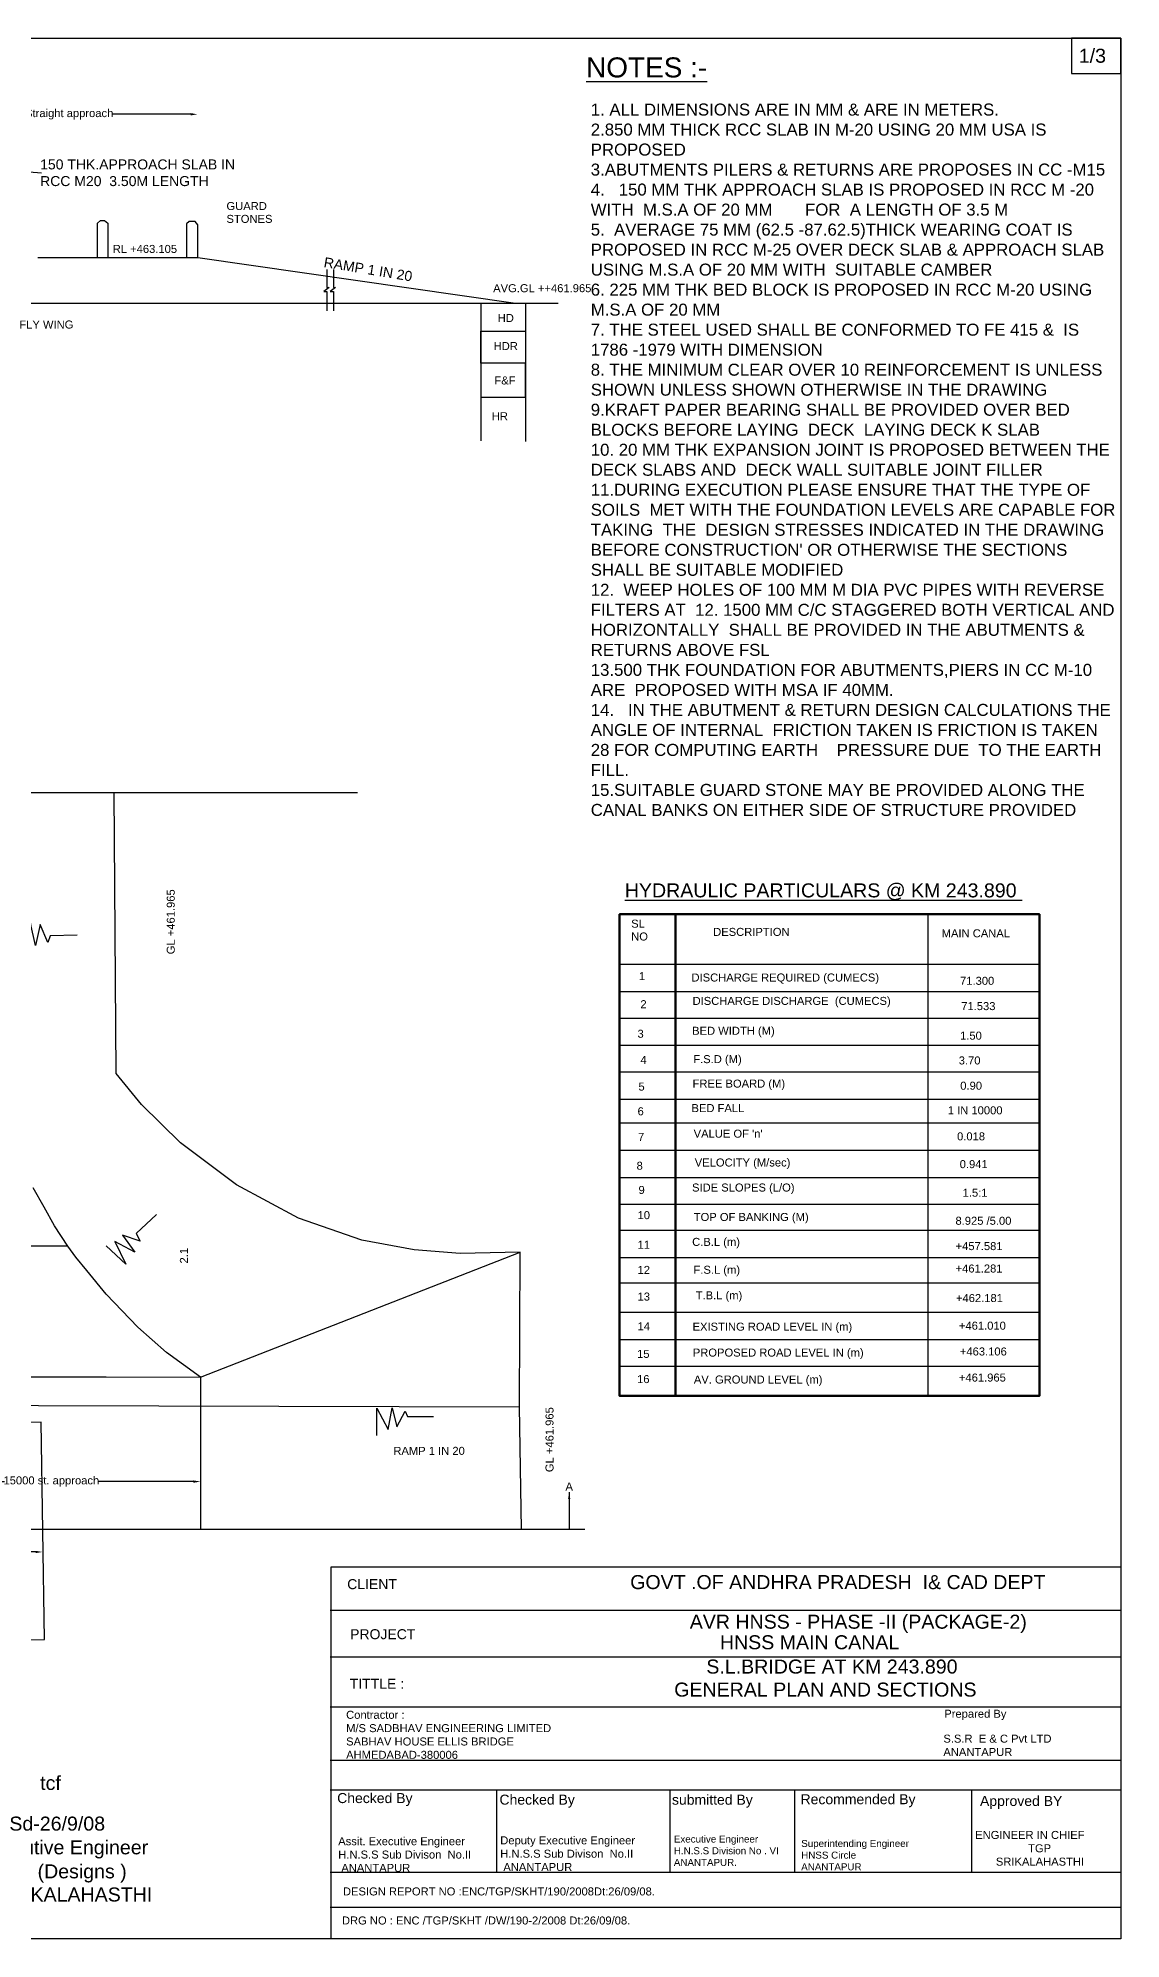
# Model space of a CAD drawing. Header units: millimetres. Extents: x 5124 to 5551403, y 2311 to 18143605.
# Drawn here: x 5524345 to 5551403, y 18096098 to 18143605 of the extents above; entities that cross this region are included whole.
import ezdxf

# ---------------------------------------------------------------- set-up
doc = ezdxf.new("R2010")
doc.units = ezdxf.units.MM
doc.header["$MEASUREMENT"] = 0
for name, color, linetype in [('DIMENSION', 7, 'Continuous'), ('DRAWING', 2, 'Continuous'), ('TEXT', 7, 'Continuous')]:
    doc.layers.add(name, color=color, linetype=linetype)
doc.styles.get("Standard").update_dxf_attribs({"font": 'arial.ttf', "height": 200})
doc.dimstyles.get("Standard").update_dxf_attribs({"dimtxt": 200, "dimasz": 175, "dimexe": 0.18, "dimexo": 0.0625, "dimgap": 0.09, "dimtad": 0, "dimdec": 0, "dimzin": 0, "dimdsep": 46, "dimtxsty": 'Standard', "dimcen": 0.09, "dimse1": 1, "dimse2": 1, "dimadec": 0, "dimazin": 0, "dimtfac": 1, "dimtdec": 0, "dimtofl": 0, "dimtmove": 0, "dimatfit": 3, "dimfxl": 1, "dimtolj": 1, "dimtzin": 0, "dimarcsym": 0})

# ---------------------------------------------------------------- blocks, each defined once
blk = doc.blocks.new('*D8')
at = {"layer": 'Defpoints', "color": 0, "transparency": 16777216}
for p in [(5520752, 18141742), (5528331, 18141742), (5528331, 18141699)]:
    blk.add_point(p, dxfattribs=at)
at = {"layer": 'DIMENSION', "color": 0, "lineweight": -2, "transparency": 16777216}
for p, q in [((5520927, 18141699), (5522881, 18141699)), ((5528156, 18141699), (5526202, 18141699))]:
    blk.add_line(p, q, dxfattribs=at)
at = {"layer": 'DIMENSION', "color": 0, "transparency": 16777216}
for points in [[(5520927, 18141729), (5520927, 18141670), (5520752, 18141699)], [(5528156, 18141729), (5528156, 18141670), (5528331, 18141699)]]:
    blk.add_solid(points, dxfattribs=at)
at = {"layer": 'DIMENSION', "color": 0, "transparency": 16777216, "insert": (5524541, 18141699), "char_height": 200, "attachment_point": 5}
blk.add_mtext('\\A1;15000 M Straight approach', dxfattribs=at)
blk = doc.blocks.new('*D27')
at = {"layer": 'Defpoints', "color": 0, "transparency": 16777216}
for p in [(5520952, 18107542), (5528404, 18107542), (5528404, 18107529)]:
    blk.add_point(p, dxfattribs=at)
at = {"layer": 'DIMENSION', "color": 0, "lineweight": -2, "transparency": 16777216}
for p, q in [((5521127, 18107529), (5523507, 18107529)), ((5528229, 18107529), (5525850, 18107529))]:
    blk.add_line(p, q, dxfattribs=at)
at = {"layer": 'DIMENSION', "color": 0, "transparency": 16777216}
for points in [[(5521127, 18107558), (5521127, 18107500), (5520952, 18107529)], [(5528229, 18107558), (5528229, 18107500), (5528404, 18107529)]]:
    blk.add_solid(points, dxfattribs=at)
at = {"layer": 'DIMENSION', "color": 0, "transparency": 16777216, "insert": (5524678, 18107529), "char_height": 200, "attachment_point": 5}
blk.add_mtext('\\A1;15000 st. approach', dxfattribs=at)
blk = doc.blocks.new('*D28')
at = {"layer": 'Defpoints', "color": 0, "transparency": 16777216}
for p in [(5520942, 18105763), (5524458, 18105770), (5524458, 18105763)]:
    blk.add_point(p, dxfattribs=at)
at = {"layer": 'DIMENSION', "color": 0, "lineweight": -2, "transparency": 16777216}
for p, q in [((5521117, 18105770), (5522402, 18105770)), ((5524283, 18105770), (5522998, 18105770))]:
    blk.add_line(p, q, dxfattribs=at)
at = {"layer": 'DIMENSION', "color": 0, "transparency": 16777216}
for points in [[(5521117, 18105799), (5521117, 18105741), (5520942, 18105770)], [(5524283, 18105799), (5524283, 18105741), (5524458, 18105770)]]:
    blk.add_solid(points, dxfattribs=at)
at = {"layer": 'DIMENSION', "color": 0, "transparency": 16777216, "insert": (5522700, 18105770), "char_height": 200, "attachment_point": 5}
blk.add_mtext('\\A1;3000', dxfattribs=at)

msp = doc.modelspace()

# ---------------------------------------------------------------- linework, layer by layer
at = {"layer": 'DRAWING', "color": 2}
for points in [[(5525832, 18138121.9), (5525828.4, 18138974.4), (5525907.5, 18139047.2), (5526002.4, 18139047.2), (5526090.9, 18138981.6), (5526090.9, 18138121.9)], [(5528339.8, 18138123.2), (5528341.3, 18138940), (5528270, 18139019.5), (5528121.6, 18139022), (5528050.9, 18138962.7), (5528050.9, 18138121.9), (5528336.9, 18138121.9), (5536274.5, 18136977.5)], [(5524340.9, 18138121.9), (5528336.9, 18138121.9)], [(5521408.3, 18136977.5), (5537344.9, 18136977.5)], [(5535408.7, 18136977.5), (5535407.9, 18133535.4)], [(5536523.1, 18136977.5), (5536523.1, 18133520.1)], [(5535408.2, 18134630.6), (5536523.1, 18134630.6), (5536523.1, 18135482.1), (5535408.4, 18135482.4), (5535408.6, 18136276.4), (5536523.1, 18136276.4)], [(5472204.1, 18124699.1), (5486766, 18124721.8), (5486765.3, 18125166.4), (5487350, 18124726.4), (5487835.1, 18124361.5), (5487813.6, 18124717.2), (5486766, 18124715.6), (5487813.6, 18124717.2), (5490013.3, 18124720.6), (5503081.1, 18124723.7), (5503081, 18125337), (5505044.7, 18124202.2), (5505039.5, 18124720.6), (5503081.1, 18124720.1), (5505039.5, 18124720.6), (5518181, 18124747.5), (5518179.8, 18125311.6), (5520175.9, 18124221), (5520162.6, 18124749.6), (5518181, 18124745.5), (5520162.6, 18124749.6), (5532327, 18124749.6)], [(5479485.1, 18124710.5), (5479485.1, 18118341), (5478557, 18116903.9), (5477844.8, 18116074), (5477223.3, 18115483.2), (5476122.5, 18114683.9), (5475357.7, 18114233.6), (5474682.3, 18113946.2), (5473947.3, 18113675.8), (5473284.5, 18113504.7), (5472814.6, 18113405.1), (5472389, 18113334), (5472389, 18106338.1), (5538003.7, 18106338.1)], [(5515721, 18110139.2), (5521325.6, 18110144.2), (5526049.3, 18110148.5), (5528404.1, 18110142), (5528404.1, 18106338.1), (5536428.6, 18106338.1), (5536372.7, 18109398.9), (5536393.7, 18113260.9), (5534890, 18113228), (5533744.8, 18113316.7), (5532439, 18113561.8), (5530848.9, 18114116.2), (5529301.3, 18114943.4), (5527903, 18115995.2), (5526927.5, 18116956), (5526300.3, 18117730.7), (5526244.8, 18124749.6)], [(5538876.8, 18120457.2), (5549365, 18120457.2), (5549365, 18119764.9), (5538876.8, 18119764.9), (5538876.8, 18119107.8), (5549365, 18119107.8), (5549365, 18118425.2), (5538876.8, 18118425.2), (5538876.8, 18117766.3), (5549365, 18117766.3), (5549365, 18117081.8), (5538876.8, 18117081.8), (5538876.8, 18116491.5), (5549365, 18116491.5), (5549365, 18115806.1), (5538876.8, 18115806.1), (5538876.8, 18115131.7), (5549365, 18115131.7), (5549365, 18114451.5), (5538876.8, 18114451.5), (5538876.8, 18113813.4), (5549365, 18113813.4), (5549365, 18113123.1), (5538876.8, 18113123.1), (5538876.8, 18112492.9), (5549365, 18112492.9), (5549365, 18111756.7), (5538876.8, 18111756.7), (5538876.8, 18111083.9), (5549365, 18111083.9), (5549365, 18110407.4), (5538876.8, 18110407.4), (5538876.8, 18109670.4), (5546585.7, 18109670.4), (5546585.7, 18121707)], [(5525321.2, 18121184.7), (5524645.4, 18121171.7), (5524593.7, 18121004), (5524395.7, 18121451.3), (5524279.4, 18120922.3), (5524158.9, 18121481.4), (5523935, 18120883.6), (5523887.7, 18121481.4)], [(5521325.6, 18110144.2), (5528404.1, 18110142), (5527551.1, 18110755.4), (5526841.3, 18111384.7), (5526049.3, 18112208.9), (5525563.1, 18112805.2), (5525290.9, 18113139.1), (5525086.6, 18113409.4), (5520282.3, 18113429.2), (5525086.6, 18113409.4), (5524758, 18113919.4), (5524495.7, 18114386.6), (5524223, 18114872.5)], [(5527302.5, 18114201.4), (5526796.4, 18113729.9), (5526893.6, 18113535.5), (5526455.7, 18113686.1), (5526762.3, 18113263.2), (5526261, 18113530.6), (5526538.4, 18112961.9), (5526049.3, 18113418.1)]]:
    msp.add_lwpolyline(points, dxfattribs=at)
at = {"layer": 'DRAWING', "color": 2, "lineweight": 60}
msp.add_lwpolyline([(5538876.8, 18121707), (5549365, 18121707), (5549365, 18109670.4), (5538876.8, 18109670.4)], close=True, dxfattribs=at)
msp.add_lwpolyline([(5540276.7, 18121707), (5540276.7, 18109670.4), (5540276.7, 18121707), (5538876.8, 18121707), (5538876.8, 18120457.2)], dxfattribs=at)
at = {"layer": 'DRAWING'}
for points in [[(5470890.5, 18109264.4), (5487540.5, 18109359.4), (5498720.5, 18109461.3), (5502736.6, 18109422.8), (5509892.4, 18109364.4), (5521339.9, 18109438.4), (5536372.7, 18109398.9)], [(5522668.1, 18103569.7), (5524509.4, 18103585.1), (5524425.7, 18109010.2), (5522583.9, 18108981.6)], [(5531647.3, 18104312.6), (5551403.5, 18104312.6)], [(5531647.3, 18103152.7), (5551403.5, 18103152.7)], [(5531647.3, 18101897.7), (5551403.5, 18101897.7)], [(5531647.3, 18100566.6), (5551403.5, 18100566.6)], [(5531647.3, 18099825.1), (5551403.5, 18099825.1)], [(5535796.5, 18099825.1), (5535796.5, 18097771.5)], [(5540136, 18097771.5), (5540136, 18099825.1)], [(5543257.4, 18097771.5), (5543257.4, 18099825.1)], [(5547673, 18097771.5), (5547673, 18099825.1)], [(5531647.3, 18097771.5), (5551403.5, 18097771.5)], [(5531647.3, 18096896.8), (5551403.5, 18096896.8)]]:
    msp.add_lwpolyline(points, dxfattribs=at)
msp.add_lwpolyline([(5531665.1, 18105400.8), (5551403.5, 18105400.8), (5551403.5, 18096098.2), (5531665.1, 18096098.2)], close=True, dxfattribs=at)
at = {"layer": 'TEXT'}
for points in [[(5551403.5, 18096098.2), (5470238.2, 18096098.2), (5470238.2, 18143605.5), (5551403.5, 18143605.5)], [(5551403.5, 18143605.5), (5550163.2, 18143605.5), (5550163.2, 18142720.8), (5551403.5, 18142720.8)]]:
    msp.add_lwpolyline(points, close=True, dxfattribs=at)
for points in [[(5531563.4, 18137822.4), (5531563.4, 18137374.6), (5531619.7, 18137374.6), (5531486.6, 18137272.8), (5531563.4, 18137272.8), (5531563.4, 18136791.5)], [(5531723.8, 18137822.4), (5531723.8, 18137374.6), (5531780.2, 18137374.6), (5531647, 18137272.8), (5531723.8, 18137272.8), (5531723.8, 18136791.5)], [(5528404.1, 18110142), (5536393.7, 18113260.9)], [(5532813.3, 18108677), (5532813.3, 18109362.7), (5533090.8, 18108828.3), (5533191.7, 18109372.8), (5533307.8, 18108893.8), (5533517.3, 18109292.1), (5533580.4, 18109158.5), (5534228.9, 18109158.5)]]:
    msp.add_lwpolyline(points, dxfattribs=at)

# ---------------------------------------------------------------- texts
at = {"layer": 'DIMENSION'}
for s, height, p in [('CLIENT ', 250, (5532070.5, 18104840.6)), ('GOVT .OF ANDHRA PRADESH  I& CAD DEPT ', 350, (5539140.6, 18104842.1)), ('AVR HNSS - PHASE -II (PACKAGE-2)', 350, (5540629.4, 18103852.4)), ('PROJECT ', 250, (5532143.4, 18103590.3)), ('HNSS MAIN CANAL', 350, (5541382.2, 18103338.9)), ('S.L.BRIDGE AT KM 243.890', 350, (5541043.7, 18102731)), ('TITTLE :', 250, (5532133.7, 18102350.1)), ('GENERAL PLAN AND SECTIONS', 350, (5540241.2, 18102155.6)), ('Prepared By', 200, (5546988.4, 18101627.4)), ('Checked By', 250, (5531819.3, 18099494.7)), ('Checked By', 250, (5535874.6, 18099455.4)), ('submitted By ', 250, (5540184.7, 18099453.9)), ('Recommended By ', 250, (5543397.5, 18099465.6)), ('Approved BY ', 250, (5547881.3, 18099422.7)), ('DESIGN REPORT NO :ENC/TGP/SKHT/190/2008Dt:26/09/08.', 200, (5531963.8, 18097186.5)), ('DRG NO : ENC /TGP/SKHT /DW/190-2/2008 Dt:26/09/08.', 200, (5531938.2, 18096460.4))]:
    msp.add_text(s, height=height, dxfattribs=at).set_placement(p)
at = {"layer": 'DIMENSION', "color": 0}
for s, p in [('               tcf', (5522360.9, 18099822.2)), ('Sd-26/9/08', (5523628.4, 18098806.7)), ('Dy.Executive Engineer ', (5522151, 18098213.7)), ('(Designs )', (5524333.3, 18097613.6)), ('TGP,SRIKALAHASTHI ', (5522200.8, 18097034.8))]:
    msp.add_text(s, height=350, dxfattribs=at).set_placement(p)
at = {"layer": 'DIMENSION', "attachment_point": 1}
for s, insert, char_height, width in [('Contractor : \\PM/S SADBHAV ENGINEERING LIMITED SABHAV HOUSE ELLIS BRIDGE   AHMEDABAD-380006', (5532042.6, 18101800.5), 200, 5176.938), ('S.S.R  E & C Pvt LTD\\PANANTAPUR', (5546965.9, 18101205), 200, 3376.009), ('Assit. Executive Engineer H.N.S.S Sub Divison  No.II  ANANTAPUR', (5531845.3, 18098641.4), 200, 3328.31), ('Deputy Executive Engineer H.N.S.S Sub Divison  No.II  ANANTAPUR', (5535893.6, 18098663.3), 200, 3376.009), ('Executive Engineer  \\PH.N.S.S Division No . VI \\PANANTAPUR.', (5540231.6, 18098682.9), 175, 3376.009), ('Superintending Engineer HNSS Circle \\PANANTAPUR', (5543414, 18098573.1), 175, 3376.009), ('\\pi88.005;ENGINEER IN CHIEF  ^I\\P\\pi1410.2;TGP\\P\\pi604.44;SRIKALAHASTHI', (5547673, 18098798.3), 200, 3376.009)]:
    msp.add_mtext(s, dxfattribs=dict(at, insert=insert, char_height=char_height, width=width))
at = {"layer": 'TEXT'}
for s, height, p in [('%%UNOTES :-', 500, (5538038.4, 18142620.9)), ('1/3', 350, (5550349.6, 18142987.8)), ('GUARD ', 200, (5529053.4, 18139306.8)), ('STONES ', 200, (5529053.4, 18138985.5)), ('RL +463.105', 200, (5526210.9, 18138234.8)), ('AVG.GL ++461.965', 200, (5535717, 18137253.4)), ('FLY WING ', 200, (5523877.7, 18136345.3)), ('HD', 200, (5535830.3, 18136508.4)), ('HDR', 200, (5535728.4, 18135807.5)), ('F&F', 200, (5535749, 18134948)), ('HR', 200, (5535682, 18134054.5)), ('%%UHYDRAULIC PARTICULARS @ KM 243.890 ', 350, (5539006.7, 18122129.2)), ('SL ', 200, (5539165.2, 18121372.6)), ('NO ', 200, (5539165.2, 18121051.4)), ('DESCRIPTION ', 200, (5541213.8, 18121166.8)), ('MAIN CANAL ', 200, (5546923.4, 18121130.5)), ('1', 200, (5539359.5, 18120062.1)), ('DISCHARGE REQUIRED (CUMECS)', 200, (5540672, 18120026.6)), ('71.300', 200, (5547382.7, 18119944.3)), ('2', 200, (5539395.8, 18119359.8)), ('DISCHARGE DISCHARGE  (CUMECS)', 200, (5540699.2, 18119441.9)), ('71.533', 200, (5547412.7, 18119311.9)), ('3', 200, (5539323.1, 18118621.1)), ('BED WIDTH (M)', 200, (5540688, 18118695.3)), ('1.50', 200, (5547383, 18118573.7)), ('4', 200, (5539395.8, 18117967.1)), ('F.S.D (M) ', 200, (5540716.4, 18117986.6)), ('3.70', 200, (5547349.9, 18117953.8)), ('5', 200, (5539347.3, 18117301)), ('FREE BOARD (M)', 200, (5540699.2, 18117375.1)), ('0.90', 200, (5547387.8, 18117322.7)), ('BED FALL ', 200, (5540672, 18116763.2)), ('6', 200, (5539324.7, 18116683.5)), ('1 IN 10000', 200, (5547077.1, 18116707.6)), ('7', 200, (5539336.8, 18116041.6)), ("VALUE OF 'n'", 200, (5540726.4, 18116124.1)), ('0.018', 200, (5547307.9, 18116056.8)), ('8', 200, (5539300.6, 18115322.7)), ('VELOCITY (M/sec)', 200, (5540753.6, 18115403.4)), ('0.941', 200, (5547374.1, 18115362.4)), ('9', 200, (5539349.1, 18114717.1)), ('SIDE SLOPES (L/O)', 200, (5540685.6, 18114777.9)), ('1.5:1', 200, (5547446.9, 18114648.3)), ('10', 200, (5539324.8, 18114087.4)), ('TOP OF BANKING (M)', 200, (5540729.3, 18114042.3)), ('8.925 /5.00', 200, (5547268.2, 18113947.4)), ('C.B.L (m)', 200, (5540689.1, 18113419.4)), ('11', 200, (5539324.8, 18113348.7)), ('+457.581', 200, (5547271.3, 18113314.1)), ('12', 200, (5539324.8, 18112719)), ('F.S.L (m)', 200, (5540722.6, 18112722.7)), ('+461.281', 200, (5547270.8, 18112754.1)), ('13', 200, (5539324.8, 18112052.9)), ('T.B.L (m)', 200, (5540777.4, 18112083)), ('+462.181', 200, (5547280.6, 18112015.7)), ('14', 200, (5539324.9, 18111310.4)), ('EXISTING ROAD LEVEL IN (m) ', 200, (5540698.9, 18111300.9)), ('+461.010', 200, (5547354.2, 18111325.6)), ('15', 200, (5539312.8, 18110620.2)), ('PROPOSED ROAD LEVEL IN (m)', 200, (5540705.4, 18110653.1)), ('+463.106', 200, (5547377.4, 18110680.8)), ('16', 200, (5539312.8, 18109990.5)), ('AV. GROUND LEVEL (m)', 200, (5540731.3, 18109979.8)), ('+461.965', 200, (5547354.2, 18110028.8)), ('RAMP 1 IN 20 ', 200, (5533223, 18108197.5)), (' A ', 200, (5537445.7, 18107305.8))]:
    msp.add_text(s, height=height, dxfattribs=at).set_placement(p)
for s, p in [('GL +461.965', (5527760.6, 18120707.1)), ('2.1', (5528089.8, 18112980.1)), ('GL +461.965', (5537224.8, 18107765))]:
    msp.add_text(s, height=200, rotation=90, dxfattribs=at).set_placement(p)
at = {"layer": 'TEXT', "color": 7, "insert": (5538155.3, 18141968.1), "char_height": 300, "width": 13083.331, "attachment_point": 1}
msp.add_mtext("1. ALL DIMENSIONS ARE IN MM & ARE IN METERS. \\P2.850 MM THICK RCC SLAB IN M-20 USING 20 MM USA IS PROPOSED \\P3.ABUTMENTS PILERS & RETURNS ARE PROPOSES IN CC -M15  \\P4.   150 MM THK APPROACH SLAB IS PROPOSED IN RCC M -20 WITH  M.S.A OF 20 MM       FOR  A LENGTH OF 3.5 M \\P5.  AVERAGE 75 MM (62.5 -87.62.5)THICK WEARING COAT IS PROPOSED IN RCC M-25 OVER DECK SLAB & APPROACH SLAB USING M.S.A OF 20 MM WITH  SUITABLE CAMBER \\P6. 225 MM THK BED BLOCK IS PROPOSED IN RCC M-20 USING M.S.A OF 20 MM \\P7. THE STEEL USED SHALL BE CONFORMED TO FE 415 &  IS 1786 -1979 WITH DIMENSION  \\P8. THE MINIMUM CLEAR OVER 10 REINFORCEMENT IS UNLESS SHOWN UNLESS SHOWN OTHERWISE IN THE DRAWING  \\P9.KRAFT PAPER BEARING SHALL BE PROVIDED OVER BED BLOCKS BEFORE LAYING  DECK  LAYING DECK K SLAB \\P10. 20 MM THK EXPANSION JOINT IS PROPOSED BETWEEN THE DECK SLABS AND  DECK WALL SUITABLE JOINT FILLER   \\P11.DURING EXECUTION PLEASE ENSURE THAT THE TYPE OF SOILS  MET WITH THE FOUNDATION LEVELS ARE CAPABLE FOR TAKING  THE  DESIGN STRESSES INDICATED IN THE DRAWING BEFORE CONSTRUCTION' OR OTHERWISE THE SECTIONS SHALL BE SUITABLE MODIFIED  \\P12.  WEEP HOLES OF 100 MM M DIA PVC PIPES WITH REVERSE FILTERS AT  12. 1500 MM C/C STAGGERED BOTH VERTICAL AND HORIZONTALLY  SHALL BE PROVIDED IN THE ABUTMENTS & RETURNS ABOVE FSL  \\P13.500 THK FOUNDATION FOR ABUTMENTS,PIERS IN CC M-10 ARE  PROPOSED WITH MSA IF 40MM. \\P14.   IN THE ABUTMENT & RETURN DESIGN CALCULATIONS THE ANGLE OF INTERNAL  FRICTION TAKEN IS FRICTION IS TAKEN 28 FOR COMPUTING EARTH    PRESSURE DUE  TO THE EARTH FILL.  \\P15.SUITABLE GUARD STONE MAY BE PROVIDED ALONG THE CANAL BANKS ON EITHER SIDE OF STRUCTURE PROVIDED ", dxfattribs=at)
at = {"layer": 'TEXT', "color": 0, "insert": (5524397.6, 18140571.8), "char_height": 250, "width": 5581.135, "attachment_point": 1}
msp.add_mtext('150 THK.APPROACH SLAB IN RCC M20  3.50M LENGTH', dxfattribs=at)
at = {"layer": 'TEXT', "color": 0, "insert": (5531511.7, 18138130.3), "char_height": 250, "width": 5581.135, "attachment_point": 1, "rotation": 350.66085}
msp.add_mtext('RAMP 1 IN 20', dxfattribs=at)

# ---------------------------------------------------------------- dimensions: what is measured, and where the dimension line sits
at = {"layer": 'DIMENSION'}
for base, p1, p2, text, picture, middle in [((5528330.7, 18141699.4), (5520752.1, 18141742.1), (5528330.7, 18141742.1), '15000 M Straight approach', '*D8', (5524541.4, 18141699.4)), ((5528404.1, 18107528.9), (5520952.2, 18107541.8), (5528404.1, 18107541.8), '15000 st. approach', '*D27', (5524678.1, 18107528.9)), ((5524458.1, 18105770.1), (5520941.6, 18105762.9), (5524458.1, 18105762.9), '3000', '*D28', (5522699.8, 18105770.1))]:
    dim = msp.add_linear_dim(base=base, p1=p1, p2=p2, text=text, dimstyle='Standard', dxfattribs=at)
    dim.commit()
    dim.dimension.update_dxf_attribs({"geometry": picture, "text_midpoint": middle})

# ---------------------------------------------------------------- leaders
msp.add_leader([(5523971.7, 18137985), (5524120.3, 18140258.7), (5524433.3, 18140234)], dimstyle='Standard', override={"dimgap": 0.09, "dimtad": 0}, dxfattribs=at)
at = {"layer": 'TEXT'}
msp.add_leader([(5537616.9, 18107267.3), (5537616.9, 18106338.1)], dimstyle='Standard', override={"dimgap": 0.09, "dimtad": 0}, dxfattribs=at)

doc.saveas('drawing.dxf')
